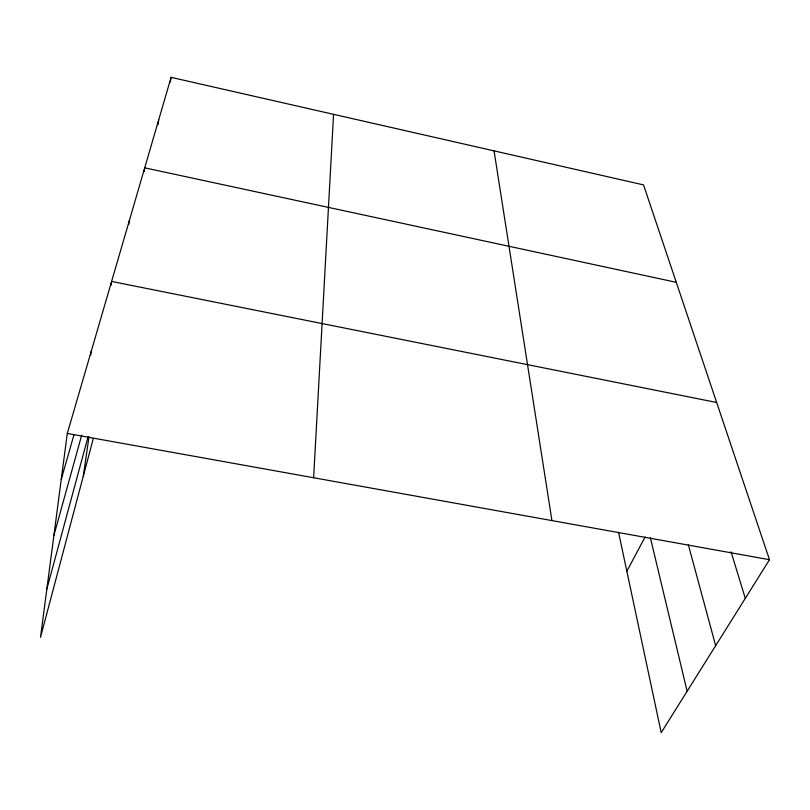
<?xml version="1.0" encoding="UTF-8"?>
<svg xmlns="http://www.w3.org/2000/svg" width="810" height="810" viewBox="0 0 810 810"><rect width="100%" height="100%" fill="white"/><g stroke="black" fill="none" stroke-linecap="round" stroke-linejoin="round"><path stroke-width="1.21" d="M313.632 477.748L333.568 114.331M618.546 532.241L661.203 732.655L769.5 559.7L643.535 184.903L171.092 77.345L67.291 433.461L40.5 637.348L93.322 438.402M90.649 355.256L91.176 351.53M83.268 476.28L89.009 436.782M111.061 285.15L111.598 281.445L716.658 402.489M128.719 224.502L129.276 220.806M144.15 171.507L144.717 167.832L676.269 282.315M157.94 124.699L158.709 119.819M170.313 82.195L171.092 77.345M46.858 588.971L88.108 436.661M53.895 535.42L81.709 435.112M61.246 479.449L73.953 434.828M626.849 571.253L645.084 536.99M67.291 433.461L769.5 559.7M731.055 551.772L745.291 598.367M688.318 544.664L715.655 645.692M650.349 537.637L687.133 691.254M494.059 150.873L551.934 520.587"/></g></svg>
